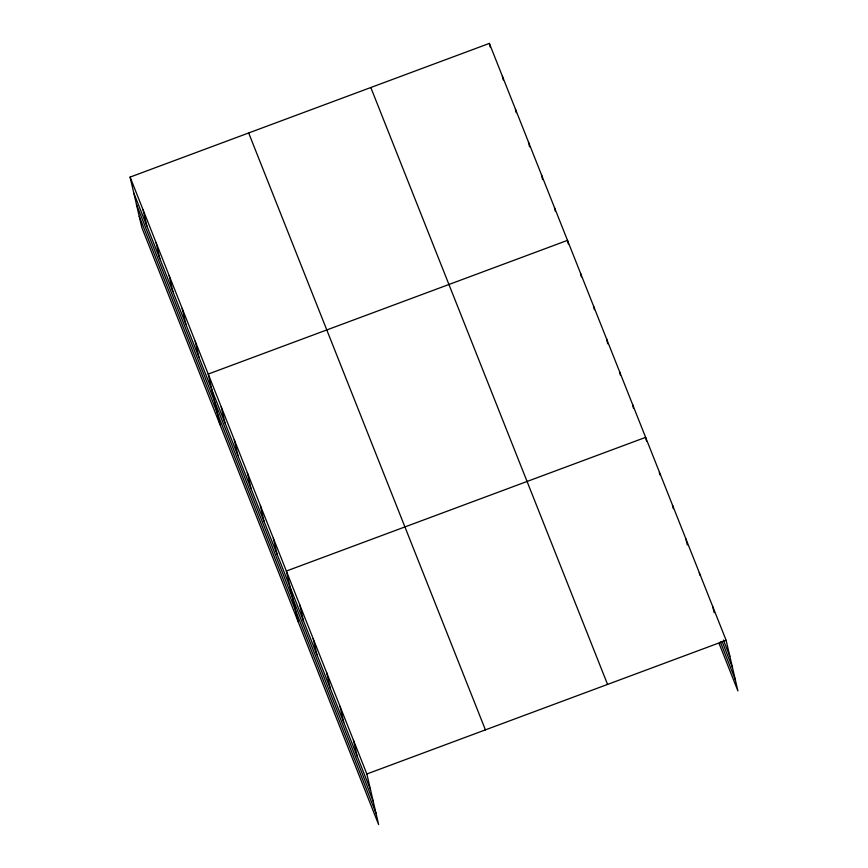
<?xml version="1.0" encoding="UTF-8"?>
<svg xmlns="http://www.w3.org/2000/svg" width="868" height="868" viewBox="0 0 868 868"><rect width="100%" height="100%" fill="white"/><g stroke="black" fill="none" stroke-linecap="round" stroke-linejoin="round"><path stroke-width="1.3" d="M130.091 177.094L366.849 773.985L378.632 824.6L141.875 227.698L130.091 177.094L489.368 43.4L726.125 640.302L737.909 690.906L719.019 643.307M366.849 773.985L726.125 640.302M723.391 639.998L729.847 656.284M722.067 641.398L732.505 667.709M720.342 641.897L735.25 679.481M370.81 87.516L607.567 684.418M248.66 132.967L485.407 729.869M133.813 193.076L370.571 789.967M136.471 204.501L373.229 801.403M139.216 216.273L375.974 813.175M712.715 606.472L714.147 612.624M699.293 572.652L699.868 575.104M685.883 538.822L687.304 544.974M672.461 505.002L673.318 508.691M659.333 472.409L659.908 474.861M646.486 441.042L645.629 437.353L286.353 571.046L298.136 621.651M632.609 404.521L633.466 408.21M619.589 371.688L620.446 375.377M606.569 338.867L607.708 343.782M593.538 306.035L594.406 309.724M580.518 273.203L581.376 276.892M568.356 244.06L567.498 240.371L208.222 374.065L220.005 424.68M554.478 207.55L555.336 211.239M541.458 174.718L542.598 179.633M528.438 141.885L529.578 146.8M515.418 109.053L516.276 112.742M502.388 76.232L503.256 79.921M489.368 43.4L490.225 47.089M353.439 740.165L357.149 756.147M340.017 706.335L343.739 722.317M326.607 672.516L330.317 688.498M313.185 638.685L316.907 654.678M299.775 604.866L303.485 620.848M273.333 538.214L277.055 554.196M260.313 505.382L264.035 521.364M247.293 472.55L251.004 488.532M234.262 439.729L237.984 455.711M221.242 406.897L224.964 422.879M195.202 341.233L198.924 357.215M182.182 308.411L185.904 324.393M169.162 275.579L172.884 291.561M156.142 242.747L159.853 258.729M143.112 209.915L146.833 225.897"/></g></svg>
